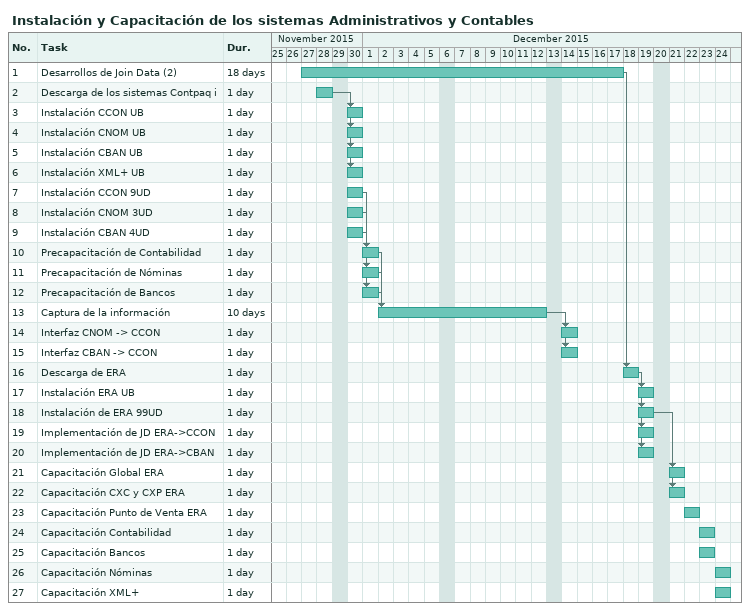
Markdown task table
Instalación y Capacitación de los sistemas Administrativos y Contables

| ID | Task | Duration | Start | Finish | Predecessors |
|---|---|---|---|---|---|
| 1 | Desarrollos de Join Data (2) | 18d | 2015-11-27 | 2015-12-17 |  |
| 2 | Descarga de los sistemas Contpaq i | 1d | 2015-11-28 | 2015-11-28 |  |
| 3 | Instalación CCON UB | 1d | 2015-11-30 | 2015-11-30 | 2 |
| 4 | Instalación CNOM UB | 1d | 2015-11-30 | 2015-11-30 | 2 |
| 5 | Instalación CBAN UB | 1d | 2015-11-30 | 2015-11-30 | 2 |
| 6 | Instalación XML+ UB | 1d | 2015-11-30 | 2015-11-30 | 2 |
| 7 | Instalación CCON 9UD | 1d | 2015-11-30 | 2015-11-30 |  |
| 8 | Instalación CNOM 3UD | 1d | 2015-11-30 | 2015-11-30 |  |
| 9 | Instalación CBAN 4UD | 1d | 2015-11-30 | 2015-11-30 |  |
| 10 | Precapacitación de Contabilidad | 1d | 2015-12-01 | 2015-12-01 | 7 |
| 11 | Precapacitación de Nóminas | 1d | 2015-12-01 | 2015-12-01 | 8 |
| 12 | Precapacitación de Bancos | 1d | 2015-12-01 | 2015-12-01 | 9 |
| 13 | Captura de la información | 10d | 2015-12-02 | 2015-12-12 | 10, 11, 12 |
| 14 | Interfaz CNOM -> CCON | 1d | 2015-12-14 | 2015-12-14 | 13 |
| 15 | Interfaz CBAN -> CCON | 1d | 2015-12-14 | 2015-12-14 | 13 |
| 16 | Descarga de ERA | 1d | 2015-12-18 | 2015-12-18 | 1 |
| 17 | Instalación ERA UB | 1d | 2015-12-19 | 2015-12-19 | 16 |
| 18 | Instalación de ERA 99UD | 1d | 2015-12-19 | 2015-12-19 | 16 |
| 19 | Implementación de JD ERA->CCON | 1d | 2015-12-19 | 2015-12-19 | 16 |
| 20 | Implementación de JD ERA->CBAN | 1d | 2015-12-19 | 2015-12-19 | 16 |
| 21 | Capacitación Global ERA | 1d | 2015-12-21 | 2015-12-21 | 18 |
| 22 | Capacitación CXC y CXP ERA | 1d | 2015-12-21 | 2015-12-21 | 18 |
| 23 | Capacitación Punto de Venta ERA | 1d | 2015-12-22 | 2015-12-22 |  |
| 24 | Capacitación Contabilidad | 1d | 2015-12-23 | 2015-12-23 |  |
| 25 | Capacitación Bancos | 1d | 2015-12-23 | 2015-12-23 |  |
| 26 | Capacitación Nóminas | 1d | 2015-12-24 | 2015-12-24 |  |
| 27 | Capacitación XML+ | 1d | 2015-12-24 | 2015-12-24 |  |
